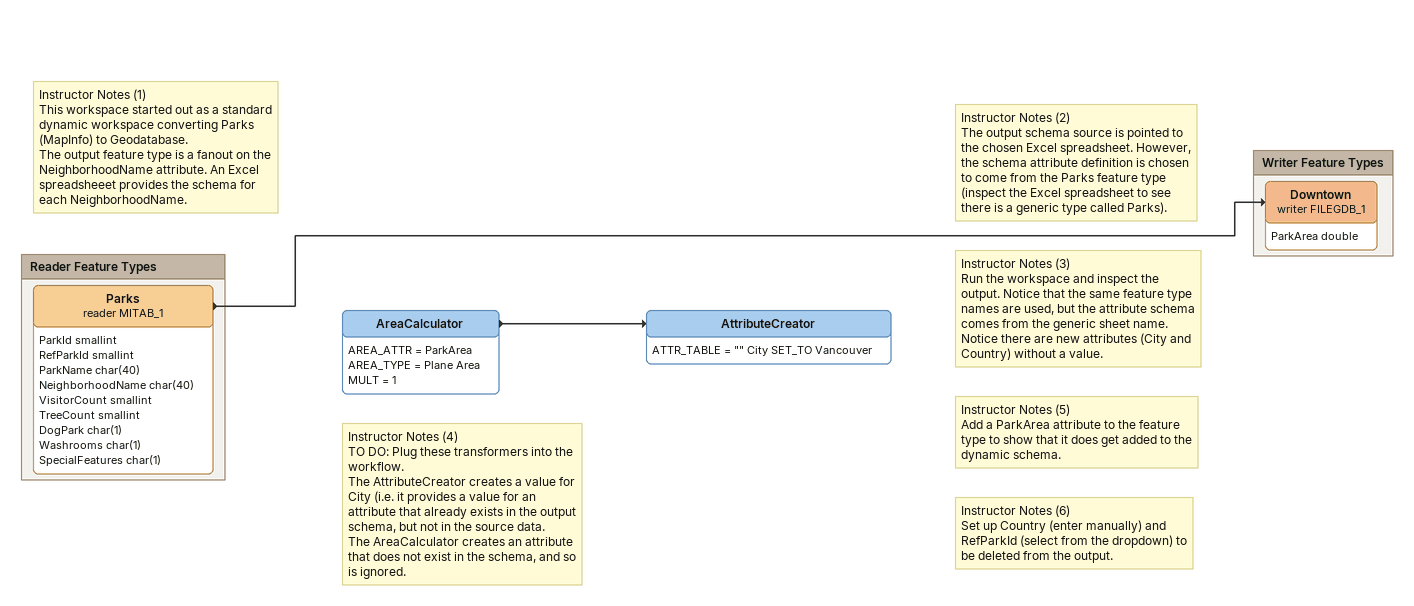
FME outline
Note: Instructor Notes (1) / This workspace started out as a standard dynamic workspace converting Parks (MapInfo) to Geodatabase. / The output feature type is a fanout on the NeighborhoodName attribute. An Excel spreadsheeet provides the schema for each NeighborhoodName.
Note: Instructor Notes (4) / TO DO: Plug these transformers into the workflow. / The AttributeCreator creates a value for City (i.e. it provides a value for an attribute that already exists in the output schema, but not in the source data. / The AreaCalculator creates an attribute that does not exist in the schema, and so is ignored.
AreaCalculator
    AREA_ATTR = ParkArea
    AREA_TYPE = Plane Area
    MULT = 1
    -> AttributeCreator
Note: Instructor Notes (3) / Run the workspace and inspect the output. Notice that the same feature type names are used, but the attribute schema comes from the generic sheet name. / Notice there are new attributes (City and Country) without a value.
Note: Instructor Notes (2) / The output schema source is pointed to the chosen Excel spreadsheet. However, the schema attribute definition is chosen to come from the Parks feature type (inspect the Excel spreadsheet to see there is a generic type called Parks).
Note: Instructor Notes (5) / Add a ParkArea attribute to the feature type to show that it does get added to the dynamic schema.
Note: Instructor Notes (6) / Set up Country (enter manually) and RefParkId (select from the dropdown) to be deleted from the output.
AttributeCreator
    ATTR_TABLE = "" City SET_TO Vancouver

Bookmark: Reader Feature Types
Parks (reader MITAB_1)
    attributes: ParkId smallint, RefParkId smallint, ParkName char(40), NeighborhoodName char(40), VisitorCount smallint, TreeCount smallint, DogPark char(1), Washrooms char(1), SpecialFeatures char(1)
    -> Downtown (writer FILEGDB_1)

Bookmark: Writer Feature Types
Downtown (writer FILEGDB_1)
    attributes: ParkArea double
